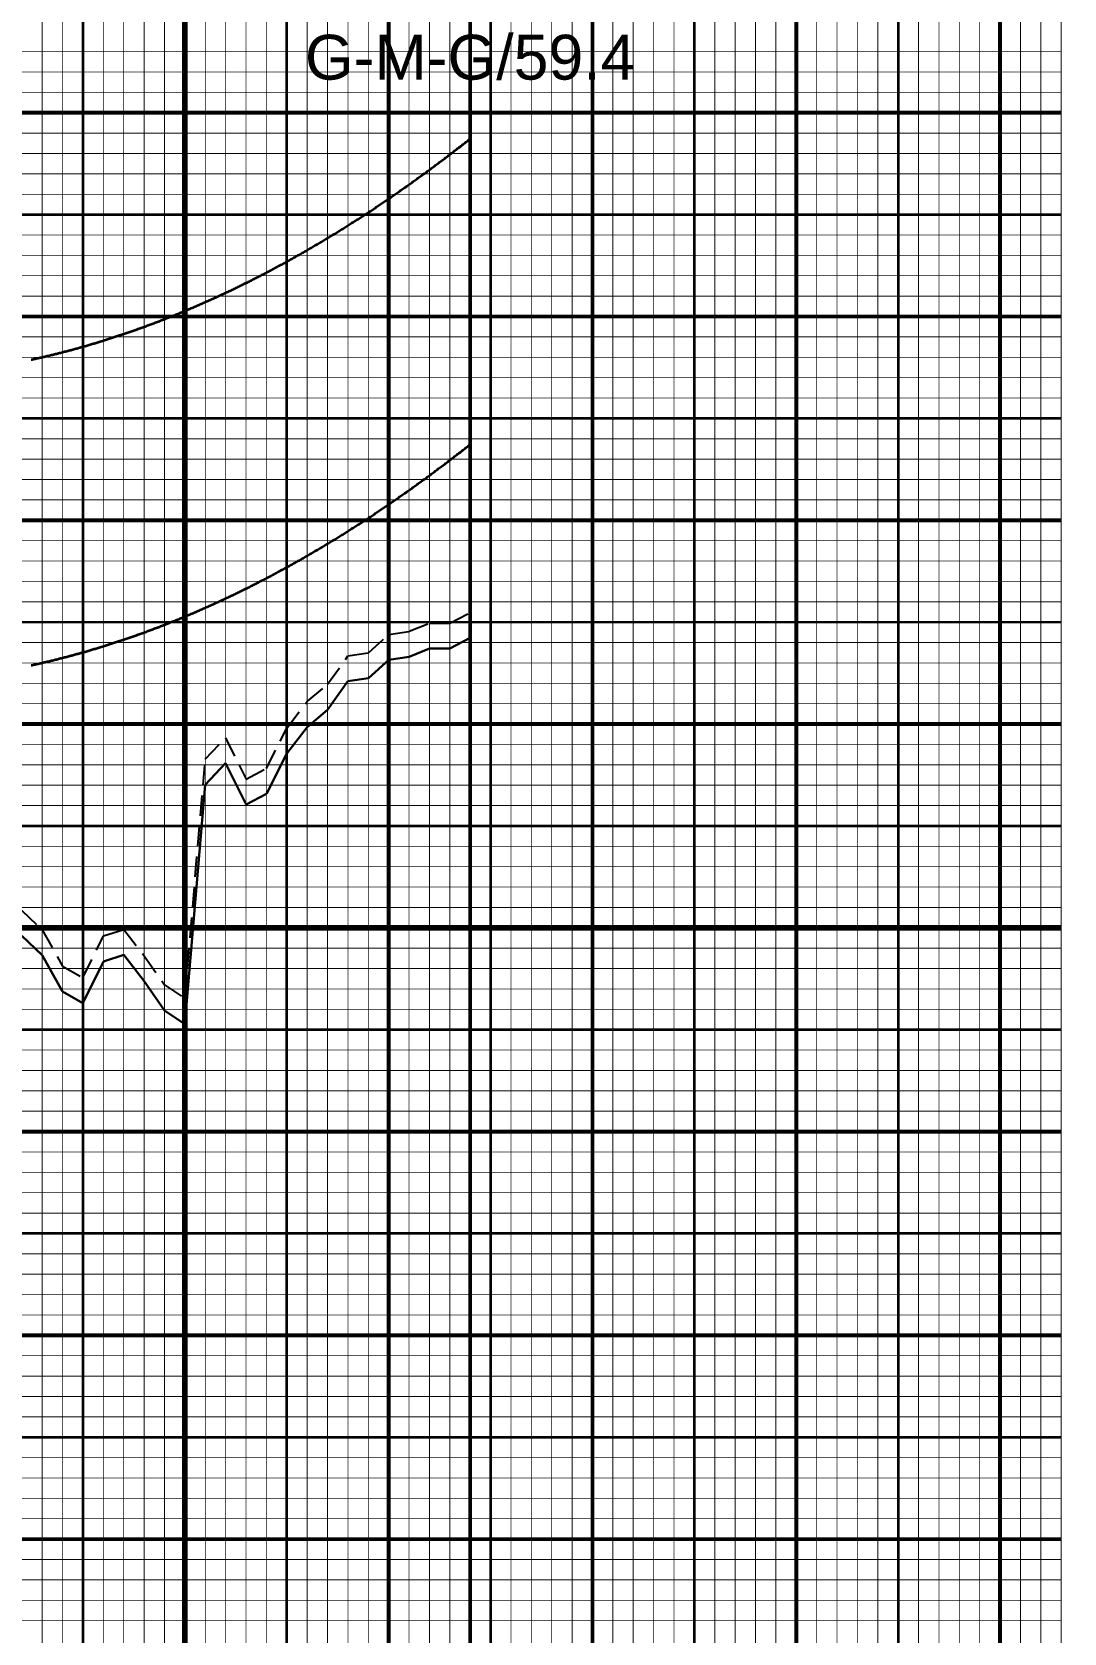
# Model space of a CAD drawing. Header units: millimetres. Extents: x -100 to 280, y 1340 to 1763.
# Drawn here: x 42.5 to 93.1, y 1515.4 to 1594 of the extents above; entities that cross this region are included whole.
import ezdxf
from ezdxf.enums import TextEntityAlignment as Align

# ---------------------------------------------------------------- set-up
doc = ezdxf.new("R2010")
doc.units = ezdxf.units.MM
doc.linetypes.add('DASHED', pattern=[1.5, 1, -0.5])
for name, color, linetype, lineweight in [('Direk_Yazıları', 7, 'Continuous', 25), ('Durdurucu_Direk', 1, 'Continuous', 50), ('Grid10mm', 32, 'Continuous', 9), ('Grid50mm', 32, 'Continuous', 50), ('Grid5mm', 32, 'Continuous', 5), ('Güzergah_Profil', 7, 'Continuous', 30), ('İletken_Hat', 3, 'Continuous', 35), ('Some_Bayrak_Direği', 7, 'Continuous', 50), ('Toprak_Temas_Egrisi', 7, 'Continuous', 35), ('Yan_Profil_Sağ', 7, 'DASHED', 25)]:
    doc.layers.add(name, color=color, linetype=linetype, lineweight=lineweight)
doc.layers.add('Grid1mm', color=32, linetype='Continuous')
doc.styles.get("Standard").update_dxf_attribs({"font": 'Arial'})

msp = doc.modelspace()

# ---------------------------------------------------------------- linework, layer by layer
at = {"layer": 'Durdurucu_Direk'}
msp.add_line((64.001, 1564.225), (64.001, 1588.725), dxfattribs=at)
at = {"layer": 'Grid10mm', "const_width": 0.19, "flags": 128}
for points in [[(60, 1340), (60, 1744)], [(70, 1340), (70, 1744)], [(80, 1340), (80, 1744)], [(90, 1340), (90, 1744)], [(-100, 1590), (93, 1590)], [(-100, 1580), (93, 1580)], [(-100, 1570), (93, 1570)], [(-100, 1560), (93, 1560)], [(-100, 1540), (93, 1540)], [(-100, 1530), (93, 1530)], [(-100, 1520), (93, 1520)]]:
    msp.add_lwpolyline(points, dxfattribs=at)
at = {"layer": 'Grid1mm', "const_width": 0.04, "flags": 128}
for points in [[(43, 1340), (43, 1744)], [(44, 1340), (44, 1744)], [(46, 1340), (46, 1744)], [(47, 1340), (47, 1744)], [(48, 1340), (48, 1744)], [(49, 1340), (49, 1744)], [(51, 1340), (51, 1744)], [(52, 1340), (52, 1744)], [(53, 1340), (53, 1744)], [(54, 1340), (54, 1744)], [(56, 1340), (56, 1744)], [(57, 1340), (57, 1744)], [(58, 1340), (58, 1744)], [(59, 1340), (59, 1744)], [(61, 1340), (61, 1744)], [(62, 1340), (62, 1744)], [(63, 1340), (63, 1744)], [(64, 1340), (64, 1744)], [(66, 1340), (66, 1744)], [(67, 1340), (67, 1744)], [(68, 1340), (68, 1744)], [(69, 1340), (69, 1744)], [(71, 1340), (71, 1744)], [(72, 1340), (72, 1744)], [(73, 1340), (73, 1744)], [(74, 1340), (74, 1744)], [(76, 1340), (76, 1744)], [(77, 1340), (77, 1744)], [(78, 1340), (78, 1744)], [(79, 1340), (79, 1744)], [(81, 1340), (81, 1744)], [(82, 1340), (82, 1744)], [(83, 1340), (83, 1744)], [(84, 1340), (84, 1744)], [(86, 1340), (86, 1744)], [(87, 1340), (87, 1744)], [(88, 1340), (88, 1744)], [(89, 1340), (89, 1744)], [(91, 1340), (91, 1744)], [(92, 1340), (92, 1744)], [(93, 1340), (93, 1744)], [(-100, 1593), (93, 1593)], [(-100, 1592), (93, 1592)], [(-100, 1591), (93, 1591)], [(-100, 1589), (93, 1589)], [(-100, 1588), (93, 1588)], [(-100, 1587), (93, 1587)], [(-100, 1586), (93, 1586)], [(-100, 1584), (93, 1584)], [(-100, 1583), (93, 1583)], [(-100, 1582), (93, 1582)], [(-100, 1581), (93, 1581)], [(-100, 1579), (93, 1579)], [(-100, 1578), (93, 1578)], [(-100, 1577), (93, 1577)], [(-100, 1576), (93, 1576)], [(-100, 1574), (93, 1574)], [(-100, 1573), (93, 1573)], [(-100, 1572), (93, 1572)], [(-100, 1571), (93, 1571)], [(-100, 1569), (93, 1569)], [(-100, 1568), (93, 1568)], [(-100, 1567), (93, 1567)], [(-100, 1566), (93, 1566)], [(-100, 1564), (93, 1564)], [(-100, 1563), (93, 1563)], [(-100, 1562), (93, 1562)], [(-100, 1561), (93, 1561)], [(-100, 1559), (93, 1559)], [(-100, 1558), (93, 1558)], [(-100, 1557), (93, 1557)], [(-100, 1556), (93, 1556)], [(-100, 1554), (93, 1554)], [(-100, 1553), (93, 1553)], [(-100, 1552), (93, 1552)], [(-100, 1551), (93, 1551)], [(-100, 1549), (93, 1549)], [(-100, 1548), (93, 1548)], [(-100, 1547), (93, 1547)], [(-100, 1546), (93, 1546)], [(-100, 1544), (93, 1544)], [(-100, 1543), (93, 1543)], [(-100, 1542), (93, 1542)], [(-100, 1541), (93, 1541)], [(-100, 1539), (93, 1539)], [(-100, 1538), (93, 1538)], [(-100, 1537), (93, 1537)], [(-100, 1536), (93, 1536)], [(-100, 1534), (93, 1534)], [(-100, 1533), (93, 1533)], [(-100, 1532), (93, 1532)], [(-100, 1531), (93, 1531)], [(-100, 1529), (93, 1529)], [(-100, 1528), (93, 1528)], [(-100, 1527), (93, 1527)], [(-100, 1526), (93, 1526)], [(-100, 1524), (93, 1524)], [(-100, 1523), (93, 1523)], [(-100, 1522), (93, 1522)], [(-100, 1521), (93, 1521)], [(-100, 1519), (93, 1519)], [(-100, 1518), (93, 1518)], [(-100, 1517), (93, 1517)], [(-100, 1516), (93, 1516)]]:
    msp.add_lwpolyline(points, dxfattribs=at)
at = {"layer": 'Grid50mm', "const_width": 0.27, "flags": 128}
for points in [[(50, 1340), (50, 1744)], [(-100, 1550), (93, 1550)]]:
    msp.add_lwpolyline(points, dxfattribs=at)
at = {"layer": 'Grid5mm', "const_width": 0.13, "flags": 128}
for points in [[(45, 1340), (45, 1744)], [(55, 1340), (55, 1744)], [(65, 1340), (65, 1744)], [(75, 1340), (75, 1744)], [(85, 1340), (85, 1744)], [(-100, 1585), (93, 1585)], [(-100, 1575), (93, 1575)], [(-100, 1565), (93, 1565)], [(-100, 1555), (93, 1555)], [(-100, 1545), (93, 1545)], [(-100, 1535), (93, 1535)], [(-100, 1525), (93, 1525)]]:
    msp.add_lwpolyline(points, dxfattribs=at)
at = {"layer": 'Güzergah_Profil'}
for p, q in [((60.999, 1563.3), (62, 1563.7)), ((62, 1563.7), (63.001, 1563.7)), ((63.001, 1563.7), (64.001, 1564.225)), ((59.003, 1562.25), (60.004, 1563.15)), ((60.004, 1563.15), (60.999, 1563.3)), ((57.002, 1560.7), (58.003, 1562.1)), ((58.003, 1562.1), (59.003, 1562.25)), ((56.002, 1559.85), (57.002, 1560.7)), ((55.001, 1558.55), (56.002, 1559.85)), ((50.999, 1557.025), (51.999, 1558.075)), ((51.999, 1558.075), (53, 1556.05)), ((54, 1556.575), (55.001, 1558.55)), ((50.003, 1545.275), (50.999, 1557.025)), ((53, 1556.05), (54, 1556.575)), ((42.004, 1549.6), (42.999, 1548.65)), ((42.999, 1548.65), (44, 1546.875)), ((46.001, 1548.35), (47.002, 1548.675)), ((47.002, 1548.675), (48.002, 1547.375)), ((45, 1546.3), (46.001, 1548.35)), ((48.002, 1547.375), (49.003, 1545.95)), ((44, 1546.875), (45, 1546.3)), ((49.003, 1545.95), (50.003, 1545.275))]:
    msp.add_line(p, q, dxfattribs=at)
at = {"layer": 'İletken_Hat', "flags": 128}
msp.add_lwpolyline([(42.45, 1577.883), (42.5, 1577.894), (42.55, 1577.905), (42.6, 1577.916), (42.65, 1577.927), (42.7, 1577.938), (42.75, 1577.949), (42.8, 1577.96), (42.85, 1577.972), (42.9, 1577.983), (42.95, 1577.995), (43, 1578.006), (43.05, 1578.018), (43.1, 1578.029), (43.15, 1578.041), (43.2, 1578.053), (43.25, 1578.065), (43.3, 1578.077), (43.35, 1578.089), (43.4, 1578.101), (43.45, 1578.113), (43.5, 1578.125), (43.55, 1578.138), (43.6, 1578.15), (43.65, 1578.162), (43.7, 1578.175), (43.75, 1578.187), (43.8, 1578.2), (43.85, 1578.213), (43.9, 1578.225), (43.95, 1578.238), (44, 1578.251), (44.05, 1578.264), (44.1, 1578.277), (44.15, 1578.29), (44.2, 1578.303), (44.25, 1578.316), (44.3, 1578.33), (44.35, 1578.343), (44.4, 1578.356), (44.45, 1578.37), (44.5, 1578.383), (44.55, 1578.397), (44.6, 1578.411), (44.65, 1578.424), (44.7, 1578.438), (44.75, 1578.452), (44.8, 1578.466), (44.85, 1578.48), (44.9, 1578.494), (44.95, 1578.508), (45, 1578.522), (45.05, 1578.537), (45.1, 1578.551), (45.15, 1578.565), (45.2, 1578.58), (45.25, 1578.594), (45.3, 1578.609), (45.35, 1578.624), (45.4, 1578.638), (45.45, 1578.653), (45.5, 1578.668), (45.55, 1578.683), (45.6, 1578.698), (45.65, 1578.713), (45.7, 1578.728), (45.75, 1578.743), (45.8, 1578.759), (45.85, 1578.774), (45.9, 1578.789), (45.95, 1578.805), (46, 1578.82), (46.05, 1578.836), (46.1, 1578.852), (46.15, 1578.867), (46.2, 1578.883), (46.25, 1578.899), (46.3, 1578.915), (46.35, 1578.931), (46.4, 1578.947), (46.45, 1578.963), (46.5, 1578.979), (46.55, 1578.996), (46.6, 1579.012), (46.65, 1579.028), (46.7, 1579.045), (46.75, 1579.061), (46.8, 1579.078), (46.85, 1579.094), (46.9, 1579.111), (46.95, 1579.128), (47, 1579.145), (47.05, 1579.162), (47.1, 1579.179), (47.15, 1579.196), (47.2, 1579.213), (47.25, 1579.23), (47.3, 1579.247), (47.35, 1579.265), (47.4, 1579.282), (47.45, 1579.3), (47.5, 1579.317), (47.55, 1579.335), (47.6, 1579.352), (47.65, 1579.37), (47.7, 1579.388), (47.75, 1579.406), (47.8, 1579.424), (47.85, 1579.442), (47.9, 1579.46), (47.95, 1579.478), (48, 1579.496), (48.05, 1579.514), (48.1, 1579.532), (48.15, 1579.551), (48.2, 1579.569), (48.25, 1579.588), (48.3, 1579.606), (48.35, 1579.625), (48.4, 1579.644), (48.45, 1579.663), (48.5, 1579.681), (48.55, 1579.7), (48.6, 1579.719), (48.65, 1579.738), (48.7, 1579.757), (48.75, 1579.777), (48.8, 1579.796), (48.85, 1579.815), (48.9, 1579.835), (48.95, 1579.854), (49, 1579.873), (49.05, 1579.893), (49.1, 1579.913), (49.15, 1579.932), (49.2, 1579.952), (49.25, 1579.972), (49.3, 1579.992), (49.35, 1580.012), (49.4, 1580.032), (49.45, 1580.052), (49.5, 1580.072), (49.55, 1580.092), (49.6, 1580.113), (49.65, 1580.133), (49.7, 1580.154), (49.75, 1580.174), (49.8, 1580.195), (49.85, 1580.215), (49.9, 1580.236), (49.95, 1580.257), (50, 1580.278), (50.05, 1580.299), (50.1, 1580.32), (50.15, 1580.341), (50.2, 1580.362), (50.25, 1580.383), (50.3, 1580.404), (50.35, 1580.425), (50.4, 1580.447), (50.45, 1580.468), (50.5, 1580.49), (50.55, 1580.511), (50.6, 1580.533), (50.65, 1580.555), (50.7, 1580.576), (50.75, 1580.598), (50.8, 1580.62), (50.85, 1580.642), (50.9, 1580.664), (50.95, 1580.686), (51, 1580.708), (51.05, 1580.731), (51.1, 1580.753), (51.15, 1580.775), (51.2, 1580.798), (51.25, 1580.82), (51.3, 1580.843), (51.35, 1580.865), (51.4, 1580.888), (51.45, 1580.911), (51.5, 1580.934), (51.55, 1580.957), (51.6, 1580.98), (51.65, 1581.003), (51.7, 1581.026), (51.75, 1581.049), (51.8, 1581.072), (51.85, 1581.095), (51.9, 1581.119), (51.95, 1581.142), (52, 1581.166), (52.05, 1581.189), (52.1, 1581.213), (52.15, 1581.236), (52.2, 1581.26), (52.25, 1581.284), (52.3, 1581.308), (52.35, 1581.332), (52.4, 1581.356), (52.45, 1581.38), (52.5, 1581.404), (52.55, 1581.428), (52.6, 1581.453), (52.65, 1581.477), (52.7, 1581.501), (52.75, 1581.526), (52.8, 1581.551), (52.85, 1581.575), (52.9, 1581.6), (52.95, 1581.625), (53, 1581.649), (53.05, 1581.674), (53.1, 1581.699), (53.15, 1581.724), (53.2, 1581.749), (53.25, 1581.775), (53.3, 1581.8), (53.35, 1581.825), (53.4, 1581.85), (53.45, 1581.876), (53.5, 1581.901), (53.55, 1581.927), (53.6, 1581.952), (53.65, 1581.978), (53.7, 1582.004), (53.75, 1582.03), (53.8, 1582.056), (53.85, 1582.082), (53.9, 1582.108), (53.95, 1582.134), (54, 1582.16), (54.05, 1582.186), (54.1, 1582.212), (54.15, 1582.239), (54.2, 1582.265), (54.25, 1582.292), (54.3, 1582.318), (54.35, 1582.345), (54.4, 1582.371), (54.45, 1582.398), (54.5, 1582.425), (54.55, 1582.452), (54.6, 1582.479), (54.65, 1582.506), (54.7, 1582.533), (54.75, 1582.56), (54.8, 1582.587), (54.85, 1582.615), (54.9, 1582.642), (54.95, 1582.669), (55, 1582.697), (55.05, 1582.724), (55.1, 1582.752), (55.15, 1582.78), (55.2, 1582.807), (55.25, 1582.835), (55.3, 1582.863), (55.35, 1582.891), (55.4, 1582.919), (55.45, 1582.947), (55.5, 1582.975), (55.55, 1583.003), (55.6, 1583.032), (55.65, 1583.06), (55.7, 1583.088), (55.75, 1583.117), (55.8, 1583.145), (55.85, 1583.174), (55.9, 1583.203), (55.95, 1583.231), (56, 1583.26), (56.05, 1583.289), (56.1, 1583.318), (56.15, 1583.347), (56.2, 1583.376), (56.25, 1583.405), (56.3, 1583.434), (56.35, 1583.464), (56.4, 1583.493), (56.45, 1583.522), (56.5, 1583.552), (56.55, 1583.581), (56.6, 1583.611), (56.65, 1583.641), (56.7, 1583.67), (56.75, 1583.7), (56.8, 1583.73), (56.85, 1583.76), (56.9, 1583.79), (56.95, 1583.82), (57, 1583.85), (57.05, 1583.88), (57.1, 1583.911), (57.15, 1583.941), (57.2, 1583.971), (57.25, 1584.002), (57.3, 1584.032), (57.35, 1584.063), (57.4, 1584.094), (57.45, 1584.124), (57.5, 1584.155), (57.55, 1584.186), (57.6, 1584.217), (57.65, 1584.248), (57.7, 1584.279), (57.75, 1584.31), (57.8, 1584.341), (57.85, 1584.373), (57.9, 1584.404), (57.95, 1584.435), (58, 1584.467), (58.05, 1584.498), (58.1, 1584.53), (58.15, 1584.562), (58.2, 1584.593), (58.25, 1584.625), (58.3, 1584.657), (58.35, 1584.689), (58.4, 1584.721), (58.45, 1584.753), (58.5, 1584.785), (58.55, 1584.817), (58.6, 1584.85), (58.65, 1584.882), (58.7, 1584.914), (58.75, 1584.947), (58.8, 1584.979), (58.85, 1585.012), (58.9, 1585.045), (58.95, 1585.077), (59, 1585.11), (59.05, 1585.143), (59.1, 1585.176), (59.15, 1585.209), (59.2, 1585.242), (59.25, 1585.275), (59.3, 1585.308), (59.35, 1585.341), (59.4, 1585.375), (59.45, 1585.408), (59.5, 1585.442), (59.55, 1585.475), (59.6, 1585.509), (59.65, 1585.542), (59.7, 1585.576), (59.75, 1585.61), (59.8, 1585.644), (59.85, 1585.678), (59.9, 1585.712), (59.95, 1585.746), (60, 1585.78), (60.05, 1585.814), (60.1, 1585.848), (60.15, 1585.882), (60.2, 1585.917), (60.25, 1585.951), (60.3, 1585.986), (60.35, 1586.02), (60.4, 1586.055), (60.45, 1586.09), (60.5, 1586.125), (60.55, 1586.159), (60.6, 1586.194), (60.65, 1586.229), (60.7, 1586.264), (60.75, 1586.299), (60.8, 1586.335), (60.85, 1586.37), (60.9, 1586.405), (60.95, 1586.441), (61, 1586.476), (61.05, 1586.512), (61.1, 1586.547), (61.15, 1586.583), (61.2, 1586.618), (61.25, 1586.654), (61.3, 1586.69), (61.35, 1586.726), (61.4, 1586.762), (61.45, 1586.798), (61.5, 1586.834), (61.55, 1586.87), (61.6, 1586.906), (61.65, 1586.943), (61.7, 1586.979), (61.75, 1587.016), (61.8, 1587.052), (61.85, 1587.089), (61.9, 1587.125), (61.95, 1587.162), (62, 1587.199), (62.05, 1587.236), (62.1, 1587.273), (62.15, 1587.31), (62.2, 1587.347), (62.25, 1587.384), (62.3, 1587.421), (62.35, 1587.458), (62.4, 1587.495), (62.45, 1587.533), (62.5, 1587.57), (62.55, 1587.608), (62.6, 1587.645), (62.65, 1587.683), (62.7, 1587.721), (62.75, 1587.758), (62.8, 1587.796), (62.85, 1587.834), (62.9, 1587.872), (62.95, 1587.91), (63, 1587.948), (63.05, 1587.986), (63.1, 1588.025), (63.15, 1588.063), (63.2, 1588.101), (63.25, 1588.14), (63.3, 1588.178), (63.35, 1588.217), (63.4, 1588.255), (63.45, 1588.294), (63.5, 1588.333), (63.55, 1588.372), (63.6, 1588.411), (63.65, 1588.45), (63.7, 1588.489), (63.75, 1588.528), (63.8, 1588.567), (63.85, 1588.606), (63.9, 1588.645), (63.95, 1588.685), (64, 1588.724), (64.001, 1588.725)], dxfattribs=at)
at = {"layer": 'Some_Bayrak_Direği'}
msp.add_line((64.001, 1630.225), (64.001, 1500), dxfattribs=at)
at = {"layer": 'Toprak_Temas_Egrisi', "flags": 128}
msp.add_lwpolyline([(42.45, 1562.883), (42.5, 1562.894), (42.55, 1562.905), (42.6, 1562.916), (42.65, 1562.927), (42.7, 1562.938), (42.75, 1562.949), (42.8, 1562.96), (42.85, 1562.972), (42.9, 1562.983), (42.95, 1562.995), (43, 1563.006), (43.05, 1563.018), (43.1, 1563.029), (43.15, 1563.041), (43.2, 1563.053), (43.25, 1563.065), (43.3, 1563.077), (43.35, 1563.089), (43.4, 1563.101), (43.45, 1563.113), (43.5, 1563.125), (43.55, 1563.138), (43.6, 1563.15), (43.65, 1563.162), (43.7, 1563.175), (43.75, 1563.187), (43.8, 1563.2), (43.85, 1563.213), (43.9, 1563.225), (43.95, 1563.238), (44, 1563.251), (44.05, 1563.264), (44.1, 1563.277), (44.15, 1563.29), (44.2, 1563.303), (44.25, 1563.316), (44.3, 1563.33), (44.35, 1563.343), (44.4, 1563.356), (44.45, 1563.37), (44.5, 1563.383), (44.55, 1563.397), (44.6, 1563.411), (44.65, 1563.424), (44.7, 1563.438), (44.75, 1563.452), (44.8, 1563.466), (44.85, 1563.48), (44.9, 1563.494), (44.95, 1563.508), (45, 1563.522), (45.05, 1563.537), (45.1, 1563.551), (45.15, 1563.565), (45.2, 1563.58), (45.25, 1563.594), (45.3, 1563.609), (45.35, 1563.624), (45.4, 1563.638), (45.45, 1563.653), (45.5, 1563.668), (45.55, 1563.683), (45.6, 1563.698), (45.65, 1563.713), (45.7, 1563.728), (45.75, 1563.743), (45.8, 1563.759), (45.85, 1563.774), (45.9, 1563.789), (45.95, 1563.805), (46, 1563.82), (46.05, 1563.836), (46.1, 1563.852), (46.15, 1563.867), (46.2, 1563.883), (46.25, 1563.899), (46.3, 1563.915), (46.35, 1563.931), (46.4, 1563.947), (46.45, 1563.963), (46.5, 1563.979), (46.55, 1563.996), (46.6, 1564.012), (46.65, 1564.028), (46.7, 1564.045), (46.75, 1564.061), (46.8, 1564.078), (46.85, 1564.094), (46.9, 1564.111), (46.95, 1564.128), (47, 1564.145), (47.05, 1564.162), (47.1, 1564.179), (47.15, 1564.196), (47.2, 1564.213), (47.25, 1564.23), (47.3, 1564.247), (47.35, 1564.265), (47.4, 1564.282), (47.45, 1564.3), (47.5, 1564.317), (47.55, 1564.335), (47.6, 1564.352), (47.65, 1564.37), (47.7, 1564.388), (47.75, 1564.406), (47.8, 1564.424), (47.85, 1564.442), (47.9, 1564.46), (47.95, 1564.478), (48, 1564.496), (48.05, 1564.514), (48.1, 1564.532), (48.15, 1564.551), (48.2, 1564.569), (48.25, 1564.588), (48.3, 1564.606), (48.35, 1564.625), (48.4, 1564.644), (48.45, 1564.663), (48.5, 1564.681), (48.55, 1564.7), (48.6, 1564.719), (48.65, 1564.738), (48.7, 1564.757), (48.75, 1564.777), (48.8, 1564.796), (48.85, 1564.815), (48.9, 1564.835), (48.95, 1564.854), (49, 1564.873), (49.05, 1564.893), (49.1, 1564.913), (49.15, 1564.932), (49.2, 1564.952), (49.25, 1564.972), (49.3, 1564.992), (49.35, 1565.012), (49.4, 1565.032), (49.45, 1565.052), (49.5, 1565.072), (49.55, 1565.092), (49.6, 1565.113), (49.65, 1565.133), (49.7, 1565.154), (49.75, 1565.174), (49.8, 1565.195), (49.85, 1565.215), (49.9, 1565.236), (49.95, 1565.257), (50, 1565.278), (50.05, 1565.299), (50.1, 1565.32), (50.15, 1565.341), (50.2, 1565.362), (50.25, 1565.383), (50.3, 1565.404), (50.35, 1565.425), (50.4, 1565.447), (50.45, 1565.468), (50.5, 1565.49), (50.55, 1565.511), (50.6, 1565.533), (50.65, 1565.555), (50.7, 1565.576), (50.75, 1565.598), (50.8, 1565.62), (50.85, 1565.642), (50.9, 1565.664), (50.95, 1565.686), (51, 1565.708), (51.05, 1565.731), (51.1, 1565.753), (51.15, 1565.775), (51.2, 1565.798), (51.25, 1565.82), (51.3, 1565.843), (51.35, 1565.865), (51.4, 1565.888), (51.45, 1565.911), (51.5, 1565.934), (51.55, 1565.957), (51.6, 1565.98), (51.65, 1566.003), (51.7, 1566.026), (51.75, 1566.049), (51.8, 1566.072), (51.85, 1566.095), (51.9, 1566.119), (51.95, 1566.142), (52, 1566.166), (52.05, 1566.189), (52.1, 1566.213), (52.15, 1566.236), (52.2, 1566.26), (52.25, 1566.284), (52.3, 1566.308), (52.35, 1566.332), (52.4, 1566.356), (52.45, 1566.38), (52.5, 1566.404), (52.55, 1566.428), (52.6, 1566.453), (52.65, 1566.477), (52.7, 1566.501), (52.75, 1566.526), (52.8, 1566.551), (52.85, 1566.575), (52.9, 1566.6), (52.95, 1566.625), (53, 1566.649), (53.05, 1566.674), (53.1, 1566.699), (53.15, 1566.724), (53.2, 1566.749), (53.25, 1566.775), (53.3, 1566.8), (53.35, 1566.825), (53.4, 1566.85), (53.45, 1566.876), (53.5, 1566.901), (53.55, 1566.927), (53.6, 1566.952), (53.65, 1566.978), (53.7, 1567.004), (53.75, 1567.03), (53.8, 1567.056), (53.85, 1567.082), (53.9, 1567.108), (53.95, 1567.134), (54, 1567.16), (54.05, 1567.186), (54.1, 1567.212), (54.15, 1567.239), (54.2, 1567.265), (54.25, 1567.292), (54.3, 1567.318), (54.35, 1567.345), (54.4, 1567.371), (54.45, 1567.398), (54.5, 1567.425), (54.55, 1567.452), (54.6, 1567.479), (54.65, 1567.506), (54.7, 1567.533), (54.75, 1567.56), (54.8, 1567.587), (54.85, 1567.615), (54.9, 1567.642), (54.95, 1567.669), (55, 1567.697), (55.05, 1567.724), (55.1, 1567.752), (55.15, 1567.78), (55.2, 1567.807), (55.25, 1567.835), (55.3, 1567.863), (55.35, 1567.891), (55.4, 1567.919), (55.45, 1567.947), (55.5, 1567.975), (55.55, 1568.003), (55.6, 1568.032), (55.65, 1568.06), (55.7, 1568.088), (55.75, 1568.117), (55.8, 1568.145), (55.85, 1568.174), (55.9, 1568.203), (55.95, 1568.231), (56, 1568.26), (56.05, 1568.289), (56.1, 1568.318), (56.15, 1568.347), (56.2, 1568.376), (56.25, 1568.405), (56.3, 1568.434), (56.35, 1568.464), (56.4, 1568.493), (56.45, 1568.522), (56.5, 1568.552), (56.55, 1568.581), (56.6, 1568.611), (56.65, 1568.641), (56.7, 1568.67), (56.75, 1568.7), (56.8, 1568.73), (56.85, 1568.76), (56.9, 1568.79), (56.95, 1568.82), (57, 1568.85), (57.05, 1568.88), (57.1, 1568.911), (57.15, 1568.941), (57.2, 1568.971), (57.25, 1569.002), (57.3, 1569.032), (57.35, 1569.063), (57.4, 1569.094), (57.45, 1569.124), (57.5, 1569.155), (57.55, 1569.186), (57.6, 1569.217), (57.65, 1569.248), (57.7, 1569.279), (57.75, 1569.31), (57.8, 1569.341), (57.85, 1569.373), (57.9, 1569.404), (57.95, 1569.435), (58, 1569.467), (58.05, 1569.498), (58.1, 1569.53), (58.15, 1569.562), (58.2, 1569.593), (58.25, 1569.625), (58.3, 1569.657), (58.35, 1569.689), (58.4, 1569.721), (58.45, 1569.753), (58.5, 1569.785), (58.55, 1569.817), (58.6, 1569.85), (58.65, 1569.882), (58.7, 1569.914), (58.75, 1569.947), (58.8, 1569.979), (58.85, 1570.012), (58.9, 1570.045), (58.95, 1570.077), (59, 1570.11), (59.05, 1570.143), (59.1, 1570.176), (59.15, 1570.209), (59.2, 1570.242), (59.25, 1570.275), (59.3, 1570.308), (59.35, 1570.341), (59.4, 1570.375), (59.45, 1570.408), (59.5, 1570.442), (59.55, 1570.475), (59.6, 1570.509), (59.65, 1570.542), (59.7, 1570.576), (59.75, 1570.61), (59.8, 1570.644), (59.85, 1570.678), (59.9, 1570.712), (59.95, 1570.746), (60, 1570.78), (60.05, 1570.814), (60.1, 1570.848), (60.15, 1570.882), (60.2, 1570.917), (60.25, 1570.951), (60.3, 1570.986), (60.35, 1571.02), (60.4, 1571.055), (60.45, 1571.09), (60.5, 1571.125), (60.55, 1571.159), (60.6, 1571.194), (60.65, 1571.229), (60.7, 1571.264), (60.75, 1571.299), (60.8, 1571.335), (60.85, 1571.37), (60.9, 1571.405), (60.95, 1571.441), (61, 1571.476), (61.05, 1571.512), (61.1, 1571.547), (61.15, 1571.583), (61.2, 1571.618), (61.25, 1571.654), (61.3, 1571.69), (61.35, 1571.726), (61.4, 1571.762), (61.45, 1571.798), (61.5, 1571.834), (61.55, 1571.87), (61.6, 1571.906), (61.65, 1571.943), (61.7, 1571.979), (61.75, 1572.016), (61.8, 1572.052), (61.85, 1572.089), (61.9, 1572.125), (61.95, 1572.162), (62, 1572.199), (62.05, 1572.236), (62.1, 1572.273), (62.15, 1572.31), (62.2, 1572.347), (62.25, 1572.384), (62.3, 1572.421), (62.35, 1572.458), (62.4, 1572.495), (62.45, 1572.533), (62.5, 1572.57), (62.55, 1572.608), (62.6, 1572.645), (62.65, 1572.683), (62.7, 1572.721), (62.75, 1572.758), (62.8, 1572.796), (62.85, 1572.834), (62.9, 1572.872), (62.95, 1572.91), (63, 1572.948), (63.05, 1572.986), (63.1, 1573.025), (63.15, 1573.063), (63.2, 1573.101), (63.25, 1573.14), (63.3, 1573.178), (63.35, 1573.217), (63.4, 1573.255), (63.45, 1573.294), (63.5, 1573.333), (63.55, 1573.372), (63.6, 1573.411), (63.65, 1573.45), (63.7, 1573.489), (63.75, 1573.528), (63.8, 1573.567), (63.85, 1573.606), (63.9, 1573.645), (63.95, 1573.685), (64, 1573.724), (64.001, 1573.725)], dxfattribs=at)
at = {"layer": 'Yan_Profil_Sağ'}
for p, q in [((63.001, 1564.95), (64.001, 1565.475)), ((59.003, 1563.5), (60.004, 1564.4)), ((60.004, 1564.4), (60.999, 1564.55)), ((60.999, 1564.55), (62, 1564.95)), ((62, 1564.95), (63.001, 1564.95)), ((58.003, 1563.35), (59.003, 1563.5)), ((57.002, 1561.95), (58.003, 1563.35)), ((56.002, 1561.1), (57.002, 1561.95)), ((55.001, 1559.8), (56.002, 1561.1)), ((54, 1557.825), (55.001, 1559.8)), ((50.999, 1558.275), (51.999, 1559.325)), ((51.999, 1559.325), (53, 1557.3)), ((50.003, 1546.525), (50.999, 1558.275)), ((53, 1557.3), (54, 1557.825)), ((42.004, 1550.85), (42.999, 1549.9)), ((42.999, 1549.9), (44, 1548.125)), ((45, 1547.55), (46.001, 1549.6)), ((46.001, 1549.6), (47.002, 1549.925)), ((47.002, 1549.925), (48.002, 1548.625)), ((48.002, 1548.625), (49.003, 1547.2)), ((44, 1548.125), (45, 1547.55)), ((49.003, 1547.2), (50.003, 1546.525))]:
    msp.add_line(p, q, dxfattribs=at)

# ---------------------------------------------------------------- texts
at = {"layer": 'Direk_Yazıları'}
msp.add_text('G-M-G/59.4', height=2.2, dxfattribs=at).set_placement((64.001, 1592.725), align=Align.MIDDLE_CENTER)

doc.saveas('drawing.dxf')
